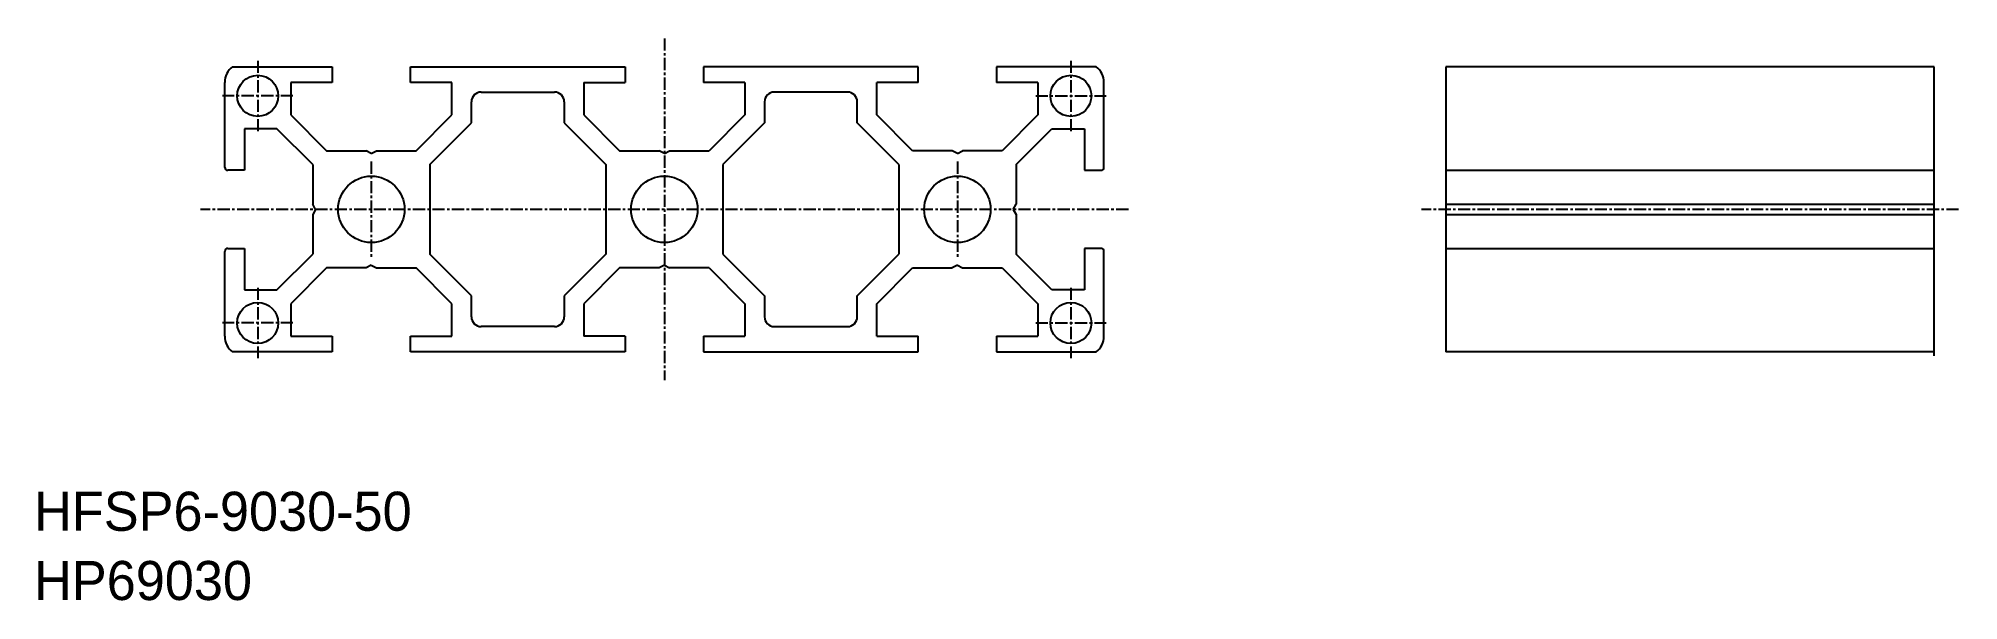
# Model space of a CAD drawing. Extents: x 8 to 205, y 0 to 57.
import ezdxf

# ---------------------------------------------------------------- set-up
doc = ezdxf.new("R2010")
doc.units = 0
doc.linetypes.add('CENTER', pattern=[2, 1.25, -0.25, 0.25, -0.25])
doc.layers.get('0').update_dxf_attribs({"linetype": 'CONTINUOUS'})
doc.layers.add('CENTER', color=1, linetype='CENTER')

msp = doc.modelspace()

# ---------------------------------------------------------------- linework, layer by layer
at = {"color": 7, "linetype": 'CONTINUOUS'}
for p, q in [((28.12, 54.6), (38.32, 54.6)), ((38.32, 54.6), (38.32, 53)), ((46.32, 54.6), (68.32, 54.6)), ((46.32, 53), (46.32, 54.6)), ((68.32, 54.6), (68.32, 53)), ((98.32, 54.6), (76.32, 54.6)), ((76.32, 54.6), (76.32, 53)), ((98.32, 53), (98.32, 54.6)), ((116.52, 54.6), (106.32, 54.6)), ((106.32, 54.6), (106.32, 53)), ((152.32, 54.6), (152.32, 25.4)), ((202.32, 54.6), (152.32, 54.6)), ((202.32, 25), (202.32, 54.6)), ((27.32, 44.3), (27.32, 53)), ((38.32, 53), (34.07, 53)), ((34.07, 53), (34.07, 49.66)), ((50.57, 53), (46.32, 53)), ((50.57, 49.66), (50.57, 53)), ((53.57, 52), (61.07, 52)), ((53.57, 52), (61.07, 52)), ((64.07, 53), (64.07, 49.66)), ((64.07, 53), (68.32, 53)), ((80.57, 53), (76.32, 53)), ((80.57, 53), (80.57, 49.66)), ((91.07, 52), (83.57, 52)), ((91.07, 52), (83.57, 52)), ((94.07, 49.66), (94.07, 53)), ((98.32, 53), (94.07, 53)), ((110.57, 53), (106.32, 53)), ((110.57, 53), (110.57, 49.66)), ((117.32, 44.3), (117.32, 53)), ((34.07, 49.66), (37.73, 46)), ((46.9, 46), (50.57, 49.66)), ((52.57, 48.84), (52.57, 51)), ((52.57, 48.84), (52.57, 51)), ((62.07, 51), (62.07, 48.84)), ((62.07, 51), (62.07, 48.84)), ((64.07, 49.66), (67.73, 46)), ((80.57, 49.66), (76.9, 46)), ((82.57, 51), (82.57, 48.84)), ((82.57, 51), (82.57, 48.84)), ((92.07, 48.84), (92.07, 51)), ((92.07, 48.84), (92.07, 51)), ((97.73, 46), (94.07, 49.66)), ((110.57, 49.66), (106.9, 46)), ((29.32, 48.25), (29.32, 44)), ((32.65, 48.25), (29.32, 48.25)), ((36.32, 44.59), (32.65, 48.25)), ((48.32, 44.59), (52.57, 48.84)), ((62.07, 48.84), (66.32, 44.59)), ((62.07, 48.84), (66.32, 44.59)), ((82.57, 48.84), (78.32, 44.59)), ((82.57, 48.84), (78.32, 44.59)), ((96.32, 44.59), (92.07, 48.84)), ((108.32, 44.59), (111.98, 48.25)), ((111.98, 48.25), (115.32, 48.25)), ((115.32, 48.25), (115.32, 44)), ((37.73, 46), (41.8, 46)), ((42.32, 45.7), (41.8, 46)), ((42.32, 45.7), (42.84, 46)), ((42.84, 46), (46.9, 46)), ((67.73, 46), (71.8, 46)), ((72.32, 45.7), (71.8, 46)), ((72.32, 45.7), (72.84, 46)), ((72.84, 46), (76.9, 46)), ((101.8, 46), (97.73, 46)), ((102.32, 45.7), (101.8, 46)), ((102.32, 45.7), (102.84, 46)), ((106.9, 46), (102.84, 46)), ((29.32, 44), (27.62, 44)), ((36.32, 44.59), (36.32, 40.52)), ((48.32, 44.59), (48.32, 35.41)), ((66.32, 44.59), (66.32, 35.41)), ((78.32, 44.59), (78.32, 35.41)), ((96.32, 44.59), (96.32, 35.41)), ((108.32, 44.59), (108.32, 40.52)), ((115.32, 44), (117.02, 44)), ((152.32, 44), (202.32, 44)), ((36.62, 40), (36.32, 40.52)), ((36.62, 40), (36.32, 39.48)), ((36.32, 39.48), (36.32, 35.41)), ((108.02, 40), (108.32, 40.52)), ((108.02, 40), (108.32, 39.48)), ((108.32, 39.48), (108.32, 35.41)), ((152.32, 40.52), (202.32, 40.52)), ((152.32, 39.48), (202.32, 39.48)), ((27.32, 27), (27.32, 35.7)), ((27.62, 36), (29.32, 36)), ((29.32, 36), (29.32, 31.75)), ((32.65, 31.75), (36.32, 35.41)), ((52.57, 31.16), (48.32, 35.41)), ((66.32, 35.41), (62.07, 31.16)), ((66.32, 35.41), (62.07, 31.16)), ((78.32, 35.41), (82.57, 31.16)), ((78.32, 35.41), (82.57, 31.16)), ((92.07, 31.16), (96.32, 35.41)), ((111.98, 31.75), (108.32, 35.41)), ((115.32, 36), (115.32, 31.75)), ((117.02, 36), (115.32, 36)), ((117.32, 27), (117.32, 35.7)), ((152.32, 36), (202.32, 36)), ((37.73, 34), (34.07, 30.34)), ((41.8, 34), (37.73, 34)), ((42.32, 34.3), (41.8, 34)), ((42.32, 34.3), (42.84, 34)), ((42.84, 34), (46.9, 34)), ((50.57, 30.34), (46.9, 34)), ((67.73, 34), (64.07, 30.34)), ((71.8, 34), (67.73, 34)), ((72.32, 34.3), (71.8, 34)), ((72.32, 34.3), (72.84, 34)), ((76.9, 34), (72.84, 34)), ((76.9, 34), (80.57, 30.34)), ((94.07, 30.34), (97.73, 34)), ((97.73, 34), (101.8, 34)), ((102.32, 34.3), (101.8, 34)), ((102.32, 34.3), (102.84, 34)), ((102.84, 34), (106.9, 34)), ((106.9, 34), (110.57, 30.34)), ((29.32, 31.75), (32.65, 31.75)), ((115.32, 31.75), (111.98, 31.75)), ((34.07, 30.34), (34.07, 27)), ((50.57, 27), (50.57, 30.34)), ((52.57, 29), (52.57, 31.16)), ((52.57, 29), (52.57, 31.16)), ((62.07, 31.16), (62.07, 29)), ((62.07, 31.16), (62.07, 29)), ((64.07, 30.34), (64.07, 27)), ((80.57, 30.34), (80.57, 27)), ((82.57, 31.16), (82.57, 29)), ((82.57, 31.16), (82.57, 29)), ((92.07, 29), (92.07, 31.16)), ((92.07, 29), (92.07, 31.16)), ((94.07, 27), (94.07, 30.34)), ((110.57, 30.34), (110.57, 27)), ((61.07, 28), (53.57, 28)), ((61.07, 28), (53.57, 28)), ((83.57, 28), (91.07, 28)), ((83.57, 28), (91.07, 28)), ((34.07, 27), (38.32, 27)), ((38.32, 27), (38.32, 25.4)), ((46.32, 27), (50.57, 27)), ((46.32, 25.4), (46.32, 27)), ((68.32, 27), (64.07, 27)), ((68.32, 27), (68.32, 25.4)), ((76.32, 27), (76.32, 25.4)), ((76.32, 27), (80.57, 27)), ((94.07, 27), (98.32, 27)), ((98.32, 25.4), (98.32, 27)), ((106.32, 27), (106.32, 25.4)), ((106.32, 27), (110.57, 27)), ((38.32, 25.4), (28.12, 25.4)), ((68.32, 25.4), (46.32, 25.4)), ((76.32, 25.4), (98.32, 25.4)), ((106.32, 25.4), (116.52, 25.4)), ((202.32, 25.4), (152.32, 25.4))]:
    msp.add_line(p, q, dxfattribs=at)
for centre, radius in [((30.69, 51.62), 2.1), ((113.94, 51.62), 2.1), ((42.32, 40), 3.4), ((72.32, 40), 3.4), ((102.32, 40), 3.4), ((30.69, 28.37), 2.1), ((113.94, 28.37), 2.1)]:
    msp.add_circle(centre, radius, dxfattribs=at)
for centre, radius, start, end in [((29.32, 53), 2, 126.8708, 180), ((115.32, 53), 2, 360, 53.1292), ((53.57, 51), 1, 90, 180), ((53.57, 51), 1, 90, 180), ((61.07, 51), 1, 0, 90), ((61.07, 51), 1, 0, 90), ((83.57, 51), 1, 90, 180), ((83.57, 51), 1, 90, 180), ((91.07, 51), 1, 0, 90), ((91.07, 51), 1, 0, 90), ((27.62, 44.3), 0.3, 180, 270), ((117.02, 44.3), 0.3, 270, 0), ((27.62, 35.7), 0.3, 90, 180), ((117.02, 35.7), 0.3, 0, 90), ((53.57, 29), 1, 180, 270), ((53.57, 29), 1, 180, 270), ((61.07, 29), 1, 270, 0), ((61.07, 29), 1, 270, 0), ((83.57, 29), 1, 180, 270), ((83.57, 29), 1, 180, 270), ((91.07, 29), 1, 270, 0), ((91.07, 29), 1, 270, 0), ((29.32, 27), 2, 180, 233.131), ((115.32, 27), 2, 306.869, 360)]:
    msp.add_arc(centre, radius, start, end, dxfattribs=at)
at = {"layer": 'CENTER', "color": 1, "linetype": 'CENTER'}
for p, q in [((72.32, 57.5), (72.32, 22.5)), ((30.69, 55.22), (30.69, 48.02)), ((113.94, 55.22), (113.94, 48.02)), ((34.29, 51.62), (27.09, 51.62)), ((110.34, 51.62), (117.54, 51.62)), ((42.32, 44.9), (42.32, 35.1)), ((102.32, 44.9), (102.32, 35.1)), ((119.82, 40), (24.82, 40)), ((204.82, 40), (149.82, 40)), ((30.69, 31.97), (30.69, 24.77)), ((113.94, 31.97), (113.94, 24.77)), ((34.29, 28.37), (27.09, 28.37)), ((110.34, 28.37), (117.54, 28.37))]:
    msp.add_line(p, q, dxfattribs=at)

# ---------------------------------------------------------------- texts
at = {"color": 7, "linetype": 'CONTINUOUS'}
for s, p in [('HFSP6-9030-50', (7.8, 7.09)), ('HP69030', (7.8, 0))]:
    msp.add_text(s, height=4, dxfattribs=at).set_placement(p)

doc.saveas('drawing.dxf')
